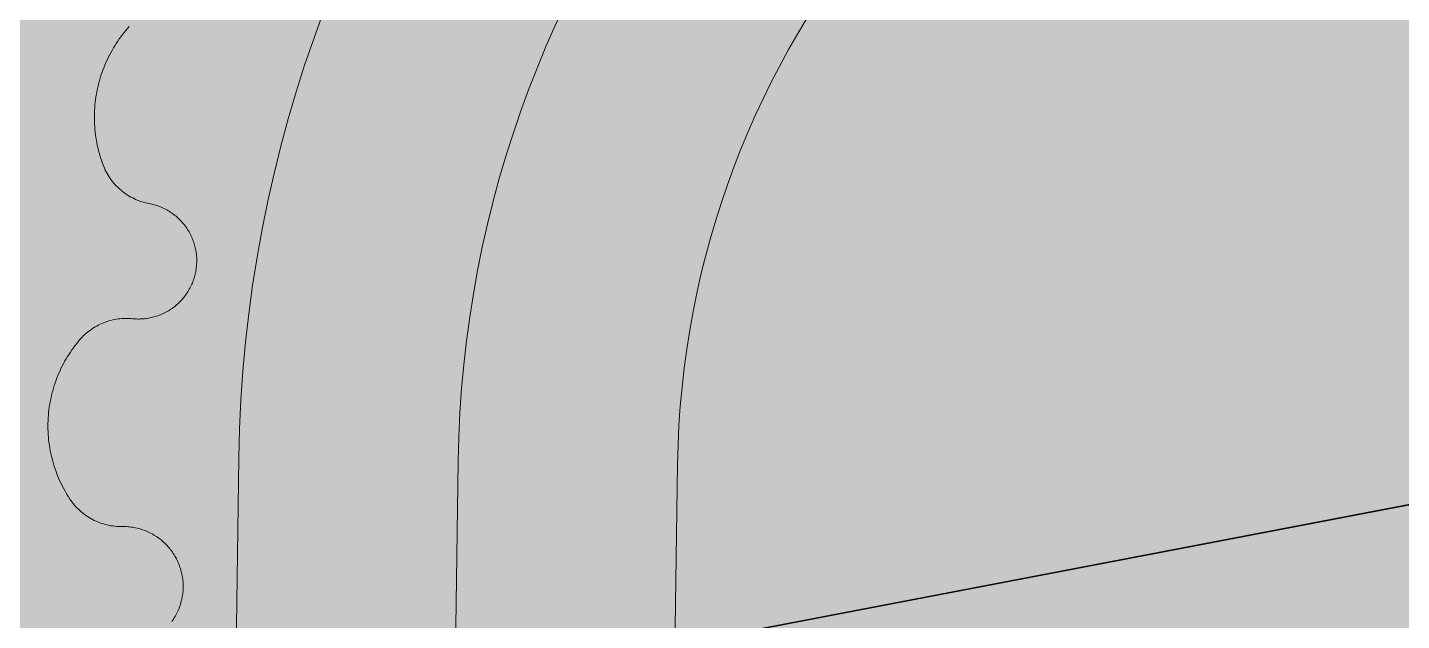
# Model space of a CAD drawing. Header units: millimetres. Extents: x 833941507 to 1669051331, y 817666127 to 1636299673.
# Drawn here: x 834547841.7 to 834548154.8, y 817983035.2 to 817983170.4 of the extents above; entities that cross this region are included whole.
import ezdxf

# ---------------------------------------------------------------- set-up
doc = ezdxf.new("R2010")
doc.units = ezdxf.units.MM
doc.header["$LTSCALE"] = 3
for name, color, linetype, lineweight in [('Hatch (LTC&CB)', 252, 'Continuous', 35), ('UAJ-22INWA', 6, 'Continuous', 35), ('UAJ-23FLOR-h', 251, 'Continuous', 9), ('UAJ-42INFI', 1, 'Continuous', 18), ('UAJ-42INFI-h', 251, 'Continuous', 9)]:
    doc.layers.add(name, color=color, linetype=linetype, lineweight=lineweight)
doc.layers.add('UAJ-00XREF', color=7, linetype='Continuous')
doc.layers.add('UAJ-22INWA-$', color=32, linetype='Continuous', plot=False)

# ---------------------------------------------------------------- blocks, each defined once
blk = doc.blocks.new('GBP-LTC-LB01')
at = {"layer": 'UAJ-23FLOR-h'}
h = blk.add_hatch(dxfattribs=at)
h.set_pattern_fill('EARTH,_O', color=256, scale=180, angle=45)
h.set_pattern_definition([(48.9989, (834576001.8, 818046085.3), (-112.727, 1612.5107), [1143, -1143]), (48.9989, (834575678.3, 818046366.6), (-112.727, 1612.5107), [1143, -1143]), (48.9989, (834575354.8, 818046647.8), (-112.727, 1612.5107), [1143, -1143]), (138.9989, (834575340.7, 818046849.3), (-1612.5107, -112.727), [1143, -1143]), (138.9989, (834575621.9, 818047172.8), (-1612.5107, -112.727), [1143, -1143]), (138.9989, (834575903.1, 818047496.3), (-1612.5107, -112.727), [1143, -1143])])
h.paths.add_polyline_path([(834572173.05, 818200349.17), (834310583.74, 818182062.08), (834331502.24, 817882831.69), (834364939.69, 817885169.23), (834473095.7, 818011283.6), (834480533.7, 818020120.4), (834485095.05, 818025709.55), (834491375.7, 818033619), (834497063.4, 818041013), (834493145.8, 818043678.7), (834512788.5, 818074029.25), (834518712.45, 818083675.25), (834526231.3, 818096325.1), (834534646.05, 818111073.05), (834545956, 818131981.3), (834557204.6, 818154198.8), (834564040, 818168496.8), (834570941.16, 818183576.43), (834578367.8, 818200696.3)])
h.paths.add_polyline_path([(834382131.31, 817956469.98), (834418268.73, 817958996.07), (834422062.41, 817963855.9), (834428403.04, 817964299.38), (834467239.2, 818010695.58), (834466445.21, 818021738.79), (834476097.72, 818035709.03), (834485267.1, 818048983.2), (834487014.89, 818051460.43), (834497268.33, 818067303.42), (834492893.38, 818129890.09), (834448056.59, 818126755.66), (834416896.58, 818105052.11), (834382061.37, 818080788.99), (834386167.45, 818022059.16), (834377588.38, 818021459.47)], flags=16)
edge = h.paths.add_edge_path(flags=16)
edge.add_line((834540292.29, 818142076.07), (834533466.32, 818141614.13))
edge.add_line((834533466.32, 818141614.13), (834523258.01, 818143862.71))
edge.add_line((834523258.01, 818143862.71), (834525896.87, 818155838.93))
edge.add_arc((834558382.43, 818267025.45), 115835.02, 237.2183981, 253.7131266, ccw=False)
edge.add_line((834495664.92, 818169638.25), (834498267.59, 818132356.98))
edge.add_line((834498267.59, 818132356.98), (834496346.42, 818130135.01))
edge.add_line((834496346.42, 818130135.01), (834492879.88, 818129892.67))
edge.add_line((834492879.88, 818129892.67), (834494229.58, 818110587.62))
edge.add_line((834494229.58, 818110587.62), (834496326.13, 818110708.38))
edge.add_line((834496326.13, 818110708.38), (834498420.21, 818080753.55))
edge.add_line((834498420.21, 818080753.55), (834498046.12, 818080727.4))
edge.add_line((834498046.12, 818080727.4), (834498254.52, 818077746.38))
edge.add_line((834498254.52, 818077746.38), (834503061.09, 818078082.4))
edge.add_line((834503061.09, 818078082.4), (834504979.52, 818081212.1))
edge.add_line((834504979.52, 818081212.1), (834509429.02, 818088470.93))
edge.add_line((834509429.02, 818088470.93), (834515217.16, 818097913.59))
edge.add_line((834515217.16, 818097913.59), (834526067.43, 818116415.54))
edge.add_line((834526067.43, 818116415.54), (834532489.2, 818127888.68))
edge.add_line((834532489.2, 818127888.68), (834534830.9, 818132146.3))
edge.add_line((834534830.9, 818132146.3), (834540292.29, 818142076.07))
h = blk.add_hatch(dxfattribs=at)
h.set_pattern_fill('EARTH,_O', color=256, scale=180, angle=45)
h.set_pattern_definition([(45.0000001, (-1082349.7, 54794.9), (-3e-06, 1616.4461018), [1143, -1143]), (45.0000001, (-1082652.8, 55098), (-3e-06, 1616.4461018), [1143, -1143]), (45.0000001, (-1082955.9, 55401.1), (-3e-06, 1616.4461018), [1143, -1143]), (135.0000001, (-1082955.9, 55603.1), (-1616.4461018, -3e-06), [1143, -1143]), (135.0000001, (-1082652.8, 55906.2), (-1616.4461018, -3e-06), [1143, -1143]), (135.0000001, (-1082349.7, 56209.3), (-1616.4461018, -3e-06), [1143, -1143])])
h.paths.add_polyline_path([(834669469.25, 818015499.17), (834651080.82, 818014213.79), (834651091.33, 818014066.03), (834669479.76, 818015351.52)], flags=16)
edge = h.paths.add_edge_path()
edge.add_arc((834611763.61, 818123015.07), 22001.28, 94.000719, 118.688683)
edge.add_line((834601201.89, 818142315.5), (834593918.34, 818141228.38))
edge.add_arc((834611768.4, 818123014.03), 25502.69, 93.997159, 134.421275, ccw=False)
edge.add_line((834609990.68, 818148454.69), (834618164.36, 818149025.84))
edge.add_line((834618164.36, 818149025.84), (834618408.29, 818145534.91))
edge.add_line((834618408.29, 818145534.91), (834616365.41, 818145392.16))
edge.add_line((834616365.41, 818145392.16), (834616609.39, 818141900.69))
edge.add_line((834616609.39, 818141900.69), (834611621.55, 818141552.15))
edge.add_line((834611621.55, 818141552.15), (834611377.61, 818145043.07))
edge.add_line((834611377.61, 818145043.07), (834610228.61, 818144962.74))
h.paths.add_polyline_path([(834673232.94, 818197365.88), (834607546.49, 818192773.89), (834599172.5, 818174435.3), (834588349.1, 818152374.5), (834578621.55, 818133890.65), (834568418.3, 818115665.3), (834556456.7, 818095618.3), (834546606.4, 818080041.6), (834532219.3, 818058623.75), (834523692.15, 818046595.75), (834515683.5, 818035708.5), (834508244.2, 818025929.9), (834500656.3, 818016266.1), (834489786.8, 818002934.1), (834483448.3, 817995421.3), (834478637.6, 817989841.7), (834458453.75, 817967379.3), (834441506.5, 817949096.36), (834383075.75, 817886437.08), (834482026.69, 817893354.51), (834551919.04, 817920008.6), (834634905.13, 817930637.13), (834634023, 817939309.35), (834633770.07, 817941795.89), (834633577.69, 817943687.02), (834508697.04, 817930983.61), (834507053.46, 817930191.44), (834506409.46, 817939426.96), (834507656.94, 817945566.73), (834503417.08, 818006767.03), (834503064.37, 818011762.67), (834514052.91, 818025791.94), (834520784.65, 818034889.35), (834526318.86, 818042436.94), (834532381.69, 818050705.63), (834536345.72, 818056472.68), (834542258.41, 818065225.62), (834550405.86, 818077286.91), (834561579, 818095001.96), (834574522.66, 818117080.03), (834587768.88, 818140310.21), (834609774.13, 818143594.98), (834610001.97, 818140335.89), (834634252.54, 818142031.47), (834636806.9, 818105492.47), (834642791.48, 818105913.75), (834646278.56, 818056032.58), (834640293.17, 818055614.16), (834643382.34, 818011424.91), (834641138.41, 818011267.96), (834645775.78, 817944927.87), (834639048.36, 817944243.52), (834640362.12, 817931328.11), (834651070.39, 817932706.91), (834650587.67, 817936476.13), (834685105.74, 817940896.86), (834685588.46, 817937127.64), (834691373.79, 817937868.57)])
blk = doc.blocks.new('*U1043')
at = {"layer": 'UAJ-22INWA'}
blk.add_line((200, 393.05), (200, -399.69), dxfattribs=at)
at = {"layer": 'UAJ-22INWA-$'}
blk.add_lwpolyline([(0, -399.69), (0, 393.05), (200, 393.05), (200, -399.69)], close=True, dxfattribs=at)
blk = doc.blocks.new('GBP-STR-B01-L2')
at = {"layer": 'UAJ-22INWA', "rotation": 100.8332459920128}
blk.add_blockref('*U1043', (834548369.2, 817982898.66), dxfattribs=at)
blk = doc.blocks.new('inf_010')
at = {"layer": 'UAJ-42INFI'}
for p, q in [((889560134.07, 757792434.6, 0), (889560133.65, 757792434.18, 0)), ((889560131.23, 757792431.46, 0), (889560130.85, 757792430.97, 0)), ((889560131.61, 757792431.93, 0), (889560131.23, 757792431.46, 0)), ((889560132.01, 757792432.4, 0), (889560131.61, 757792431.93, 0)), ((889560132.41, 757792432.86, 0), (889560132.01, 757792432.4, 0)), ((889560132.81, 757792433.31, 0), (889560132.41, 757792432.86, 0)), ((889560133.23, 757792433.75, 0), (889560132.81, 757792433.31, 0)), ((889560133.65, 757792434.18, 0), (889560133.23, 757792433.75, 0)), ((889560129.11, 757792428.4, 0), (889560128.79, 757792427.86, 0)), ((889560129.44, 757792428.93, 0), (889560129.11, 757792428.4, 0)), ((889560129.78, 757792429.45, 0), (889560129.44, 757792428.93, 0)), ((889560130.13, 757792429.97, 0), (889560129.78, 757792429.45, 0)), ((889560130.49, 757792430.47, 0), (889560130.13, 757792429.97, 0)), ((889560130.85, 757792430.97, 0), (889560130.49, 757792430.47, 0)), ((889560127.36, 757792425.07, 0), (889560127.11, 757792424.5, 0)), ((889560127.62, 757792425.64, 0), (889560127.36, 757792425.07, 0)), ((889560127.9, 757792426.21, 0), (889560127.62, 757792425.64, 0)), ((889560128.19, 757792426.77, 0), (889560127.9, 757792426.21, 0)), ((889560128.49, 757792427.32, 0), (889560128.19, 757792426.77, 0)), ((889560128.79, 757792427.86, 0), (889560128.49, 757792427.32, 0)), ((889560126.21, 757792422.14, 0), (889560126.02, 757792421.54, 0)), ((889560126.42, 757792422.74, 0), (889560126.21, 757792422.14, 0)), ((889560126.64, 757792423.33, 0), (889560126.42, 757792422.74, 0)), ((889560126.86, 757792423.92, 0), (889560126.64, 757792423.33, 0)), ((889560127.11, 757792424.5, 0), (889560126.86, 757792423.92, 0)), ((889560125.37, 757792419.11, 0), (889560125.24, 757792418.49, 0)), ((889560125.51, 757792419.72, 0), (889560125.37, 757792419.11, 0)), ((889560125.67, 757792420.33, 0), (889560125.51, 757792419.72, 0)), ((889560125.84, 757792420.94, 0), (889560125.67, 757792420.33, 0)), ((889560126.02, 757792421.54, 0), (889560125.84, 757792420.94, 0)), ((889560124.84, 757792416.02, 0), (889560124.77, 757792415.41, 0)), ((889560124.92, 757792416.64, 0), (889560124.84, 757792416.02, 0)), ((889560125.01, 757792417.26, 0), (889560124.92, 757792416.64, 0)), ((889560125.12, 757792417.88, 0), (889560125.01, 757792417.26, 0)), ((889560125.24, 757792418.49, 0), (889560125.12, 757792417.88, 0)), ((889560124.63, 757792412.94, 0), (889560124.62, 757792412.32, 0)), ((889560124.65, 757792413.55, 0), (889560124.63, 757792412.94, 0)), ((889560124.68, 757792414.17, 0), (889560124.65, 757792413.55, 0)), ((889560124.72, 757792414.79, 0), (889560124.68, 757792414.17, 0)), ((889560124.77, 757792415.41, 0), (889560124.72, 757792414.79, 0)), ((889560124.62, 757792412.32, 0), (889560124.63, 757792411.71, 0)), ((889560124.63, 757792411.71, 0), (889560124.65, 757792411.1, 0)), ((889560124.65, 757792411.1, 0), (889560124.68, 757792410.5, 0)), ((889560124.68, 757792410.5, 0), (889560124.72, 757792409.9, 0)), ((889560124.72, 757792409.9, 0), (889560124.78, 757792409.3, 0)), ((889560124.78, 757792409.3, 0), (889560124.84, 757792408.7, 0)), ((889560124.84, 757792408.7, 0), (889560124.92, 757792408.11, 0)), ((889560124.92, 757792408.11, 0), (889560125.01, 757792407.52, 0)), ((889560125.01, 757792407.52, 0), (889560125.1, 757792406.94, 0)), ((889560125.1, 757792406.94, 0), (889560125.21, 757792406.36, 0)), ((889560125.21, 757792406.36, 0), (889560125.33, 757792405.79, 0)), ((889560125.33, 757792405.79, 0), (889560125.46, 757792405.22, 0)), ((889560125.46, 757792405.22, 0), (889560125.6, 757792404.66, 0)), ((889560125.6, 757792404.66, 0), (889560125.75, 757792404.11, 0)), ((889560125.75, 757792404.11, 0), (889560125.91, 757792403.56, 0)), ((889560125.91, 757792403.56, 0), (889560126.04, 757792403.15, 0)), ((889560126.04, 757792403.15, 0), (889560126.18, 757792402.74, 0)), ((889560126.18, 757792402.74, 0), (889560126.34, 757792402.33, 0)), ((889560126.34, 757792402.33, 0), (889560126.51, 757792401.92, 0)), ((889560126.51, 757792401.92, 0), (889560126.69, 757792401.52, 0)), ((889560126.69, 757792401.52, 0), (889560126.89, 757792401.12, 0)), ((889560126.89, 757792401.12, 0), (889560127.1, 757792400.72, 0)), ((889560127.1, 757792400.72, 0), (889560127.33, 757792400.33, 0)), ((889560127.33, 757792400.33, 0), (889560127.57, 757792399.95, 0)), ((889560127.57, 757792399.95, 0), (889560127.82, 757792399.57, 0)), ((889560127.82, 757792399.57, 0), (889560128.09, 757792399.2, 0)), ((889560128.09, 757792399.2, 0), (889560128.37, 757792398.84, 0)), ((889560128.37, 757792398.84, 0), (889560128.66, 757792398.49, 0)), ((889560128.66, 757792398.49, 0), (889560128.96, 757792398.14, 0)), ((889560128.96, 757792398.14, 0), (889560129.27, 757792397.81, 0)), ((889560129.27, 757792397.81, 0), (889560129.6, 757792397.48, 0)), ((889560129.6, 757792397.48, 0), (889560129.93, 757792397.17, 0)), ((889560129.93, 757792397.17, 0), (889560130.28, 757792396.87, 0)), ((889560130.28, 757792396.87, 0), (889560130.63, 757792396.58, 0)), ((889560130.63, 757792396.58, 0), (889560131, 757792396.3, 0)), ((889560131, 757792396.3, 0), (889560131.37, 757792396.03, 0)), ((889560131.37, 757792396.03, 0), (889560131.75, 757792395.78, 0)), ((889560131.75, 757792395.78, 0), (889560132.13, 757792395.54, 0)), ((889560132.13, 757792395.54, 0), (889560132.53, 757792395.31, 0)), ((889560132.53, 757792395.31, 0), (889560132.92, 757792395.1, 0)), ((889560132.92, 757792395.1, 0), (889560133.33, 757792394.9, 0)), ((889560133.33, 757792394.9, 0), (889560133.73, 757792394.72, 0)), ((889560133.73, 757792394.72, 0), (889560134.14, 757792394.55, 0)), ((889560134.14, 757792394.55, 0), (889560134.55, 757792394.39, 0)), ((889560134.55, 757792394.39, 0), (889560134.97, 757792394.25, 0)), ((889560134.97, 757792394.25, 0), (889560135.38, 757792394.12, 0)), ((889560135.38, 757792394.12, 0), (889560135.8, 757792394, 0)), ((889560135.8, 757792394, 0), (889560136.08, 757792393.93, 0)), ((889560136.08, 757792393.93, 0), (889560136.35, 757792393.84, 0)), ((889560136.35, 757792393.84, 0), (889560136.63, 757792393.76, 0)), ((889560136.63, 757792393.76, 0), (889560136.91, 757792393.66, 0)), ((889560136.91, 757792393.66, 0), (889560137.19, 757792393.56, 0)), ((889560137.19, 757792393.56, 0), (889560137.47, 757792393.45, 0)), ((889560137.47, 757792393.45, 0), (889560137.75, 757792393.33, 0)), ((889560137.75, 757792393.33, 0), (889560138.03, 757792393.2, 0)), ((889560138.03, 757792393.2, 0), (889560138.31, 757792393.07, 0)), ((889560138.31, 757792393.07, 0), (889560138.58, 757792392.93, 0)), ((889560138.58, 757792392.93, 0), (889560138.86, 757792392.78, 0)), ((889560138.86, 757792392.78, 0), (889560139.13, 757792392.63, 0)), ((889560139.13, 757792392.63, 0), (889560139.4, 757792392.47, 0)), ((889560139.4, 757792392.47, 0), (889560139.67, 757792392.3, 0)), ((889560139.67, 757792392.3, 0), (889560139.93, 757792392.12, 0)), ((889560139.93, 757792392.12, 0), (889560140.19, 757792391.94, 0)), ((889560140.19, 757792391.94, 0), (889560140.45, 757792391.75, 0)), ((889560140.45, 757792391.75, 0), (889560140.71, 757792391.55, 0)), ((889560140.71, 757792391.55, 0), (889560140.96, 757792391.35, 0)), ((889560140.96, 757792391.35, 0), (889560141.21, 757792391.14, 0)), ((889560141.21, 757792391.14, 0), (889560141.45, 757792390.92, 0)), ((889560141.45, 757792390.92, 0), (889560141.69, 757792390.69, 0)), ((889560141.69, 757792390.69, 0), (889560141.92, 757792390.46, 0)), ((889560141.92, 757792390.46, 0), (889560142.15, 757792390.22, 0)), ((889560142.15, 757792390.22, 0), (889560142.37, 757792389.98, 0)), ((889560142.37, 757792389.98, 0), (889560142.59, 757792389.73, 0)), ((889560142.59, 757792389.73, 0), (889560142.8, 757792389.47, 0)), ((889560142.8, 757792389.47, 0), (889560143, 757792389.21, 0)), ((889560143, 757792389.21, 0), (889560143.2, 757792388.94, 0)), ((889560143.2, 757792388.94, 0), (889560143.4, 757792388.67, 0)), ((889560143.4, 757792388.67, 0), (889560143.58, 757792388.39, 0)), ((889560143.58, 757792388.39, 0), (889560143.76, 757792388.11, 0)), ((889560143.76, 757792388.11, 0), (889560143.93, 757792387.82, 0)), ((889560143.93, 757792387.82, 0), (889560144.09, 757792387.53, 0)), ((889560144.09, 757792387.53, 0), (889560144.25, 757792387.24, 0)), ((889560144.25, 757792387.24, 0), (889560144.4, 757792386.94, 0)), ((889560144.4, 757792386.94, 0), (889560144.54, 757792386.64, 0)), ((889560144.54, 757792386.64, 0), (889560144.67, 757792386.34, 0)), ((889560144.67, 757792386.34, 0), (889560144.8, 757792386.03, 0)), ((889560144.8, 757792386.03, 0), (889560144.92, 757792385.72, 0)), ((889560144.92, 757792385.72, 0), (889560145.03, 757792385.41, 0)), ((889560145.03, 757792385.41, 0), (889560145.13, 757792385.1, 0)), ((889560145.13, 757792385.1, 0), (889560145.22, 757792384.78, 0)), ((889560145.22, 757792384.78, 0), (889560145.31, 757792384.47, 0)), ((889560145.31, 757792384.47, 0), (889560145.38, 757792384.15, 0)), ((889560145.38, 757792384.15, 0), (889560145.45, 757792383.84, 0)), ((889560145.45, 757792383.84, 0), (889560145.52, 757792383.52, 0)), ((889560145.52, 757792383.52, 0), (889560145.57, 757792383.2, 0)), ((889560145.57, 757792383.2, 0), (889560145.61, 757792382.88, 0)), ((889560145.61, 757792382.88, 0), (889560145.65, 757792382.57, 0)), ((889560145.65, 757792382.57, 0), (889560145.68, 757792382.25, 0)), ((889560145.68, 757792382.25, 0), (889560145.7, 757792381.94, 0)), ((889560145.7, 757792381.94, 0), (889560145.72, 757792381.63, 0)), ((889560145.72, 757792381.63, 0), (889560145.73, 757792381.32, 0)), ((889560145.73, 757792381.32, 0), (889560145.73, 757792381.01, 0)), ((889560145.36, 757792378.07, 0), (889560145.29, 757792377.78, 0)), ((889560145.43, 757792378.35, 0), (889560145.36, 757792378.07, 0)), ((889560145.48, 757792378.63, 0), (889560145.43, 757792378.35, 0)), ((889560145.54, 757792378.92, 0), (889560145.48, 757792378.63, 0)), ((889560145.58, 757792379.21, 0), (889560145.54, 757792378.92, 0)), ((889560145.62, 757792379.5, 0), (889560145.58, 757792379.21, 0)), ((889560145.66, 757792379.8, 0), (889560145.62, 757792379.5, 0)), ((889560145.68, 757792380.09, 0), (889560145.66, 757792379.8, 0)), ((889560145.71, 757792380.4, 0), (889560145.68, 757792380.09, 0)), ((889560145.72, 757792380.7, 0), (889560145.71, 757792380.4, 0)), ((889560145.73, 757792381.01, 0), (889560145.72, 757792380.7, 0)), ((889560144.19, 757792374.96, 0), (889560144.04, 757792374.69, 0)), ((889560144.34, 757792375.24, 0), (889560144.19, 757792374.96, 0)), ((889560144.47, 757792375.52, 0), (889560144.34, 757792375.24, 0)), ((889560144.6, 757792375.8, 0), (889560144.47, 757792375.52, 0)), ((889560144.72, 757792376.09, 0), (889560144.6, 757792375.8, 0)), ((889560144.83, 757792376.37, 0), (889560144.72, 757792376.09, 0)), ((889560144.94, 757792376.65, 0), (889560144.83, 757792376.37, 0)), ((889560145.04, 757792376.94, 0), (889560144.94, 757792376.65, 0)), ((889560145.13, 757792377.22, 0), (889560145.04, 757792376.94, 0)), ((889560145.21, 757792377.5, 0), (889560145.13, 757792377.22, 0)), ((889560145.29, 757792377.78, 0), (889560145.21, 757792377.5, 0)), ((889560141.91, 757792371.85, 0), (889560141.68, 757792371.61, 0)), ((889560142.14, 757792372.08, 0), (889560141.91, 757792371.85, 0)), ((889560142.36, 757792372.33, 0), (889560142.14, 757792372.08, 0)), ((889560142.58, 757792372.57, 0), (889560142.36, 757792372.33, 0)), ((889560142.79, 757792372.83, 0), (889560142.58, 757792372.57, 0)), ((889560142.99, 757792373.08, 0), (889560142.79, 757792372.83, 0)), ((889560143.18, 757792373.34, 0), (889560142.99, 757792373.08, 0)), ((889560143.37, 757792373.6, 0), (889560143.18, 757792373.34, 0)), ((889560143.55, 757792373.87, 0), (889560143.37, 757792373.6, 0)), ((889560143.72, 757792374.14, 0), (889560143.55, 757792373.87, 0)), ((889560143.89, 757792374.41, 0), (889560143.72, 757792374.14, 0)), ((889560144.04, 757792374.69, 0), (889560143.89, 757792374.41, 0)), ((889560136.92, 757792368.65, 0), (889560136.61, 757792368.55, 0)), ((889560137.23, 757792368.77, 0), (889560136.92, 757792368.65, 0)), ((889560137.53, 757792368.89, 0), (889560137.23, 757792368.77, 0)), ((889560137.84, 757792369.02, 0), (889560137.53, 757792368.89, 0)), ((889560138.14, 757792369.16, 0), (889560137.84, 757792369.02, 0)), ((889560138.44, 757792369.31, 0), (889560138.14, 757792369.16, 0)), ((889560138.73, 757792369.46, 0), (889560138.44, 757792369.31, 0)), ((889560139.02, 757792369.62, 0), (889560138.73, 757792369.46, 0)), ((889560139.31, 757792369.79, 0), (889560139.02, 757792369.62, 0)), ((889560139.59, 757792369.97, 0), (889560139.31, 757792369.79, 0)), ((889560139.87, 757792370.15, 0), (889560139.59, 757792369.97, 0)), ((889560140.15, 757792370.34, 0), (889560139.87, 757792370.15, 0)), ((889560140.42, 757792370.53, 0), (889560140.15, 757792370.34, 0)), ((889560140.68, 757792370.74, 0), (889560140.42, 757792370.53, 0)), ((889560140.94, 757792370.95, 0), (889560140.68, 757792370.74, 0)), ((889560141.19, 757792371.16, 0), (889560140.94, 757792370.95, 0)), ((889560141.44, 757792371.38, 0), (889560141.19, 757792371.16, 0)), ((889560141.68, 757792371.61, 0), (889560141.44, 757792371.38, 0)), ((889560119.35, 757792365.45, 0), (889560119.02, 757792365.19, 0)), ((889560119.69, 757792365.7, 0), (889560119.35, 757792365.45, 0)), ((889560120.04, 757792365.94, 0), (889560119.69, 757792365.7, 0)), ((889560120.4, 757792366.17, 0), (889560120.04, 757792365.94, 0)), ((889560120.76, 757792366.38, 0), (889560120.4, 757792366.17, 0)), ((889560121.13, 757792366.59, 0), (889560120.76, 757792366.38, 0)), ((889560121.51, 757792366.79, 0), (889560121.13, 757792366.59, 0)), ((889560121.9, 757792366.98, 0), (889560121.51, 757792366.79, 0)), ((889560122.29, 757792367.15, 0), (889560121.9, 757792366.98, 0)), ((889560122.69, 757792367.32, 0), (889560122.29, 757792367.15, 0)), ((889560123.09, 757792367.47, 0), (889560122.69, 757792367.32, 0)), ((889560123.5, 757792367.61, 0), (889560123.09, 757792367.47, 0)), ((889560123.92, 757792367.73, 0), (889560123.5, 757792367.61, 0)), ((889560124.33, 757792367.85, 0), (889560123.92, 757792367.73, 0)), ((889560124.75, 757792367.95, 0), (889560124.33, 757792367.85, 0)), ((889560125.17, 757792368.03, 0), (889560124.75, 757792367.95, 0)), ((889560125.59, 757792368.11, 0), (889560125.17, 757792368.03, 0)), ((889560126.02, 757792368.17, 0), (889560125.59, 757792368.11, 0)), ((889560126.44, 757792368.22, 0), (889560126.02, 757792368.17, 0)), ((889560126.87, 757792368.25, 0), (889560126.44, 757792368.22, 0)), ((889560127.29, 757792368.27, 0), (889560126.87, 757792368.25, 0)), ((889560127.71, 757792368.28, 0), (889560127.29, 757792368.27, 0)), ((889560128.13, 757792368.28, 0), (889560127.71, 757792368.28, 0)), ((889560128.55, 757792368.26, 0), (889560128.13, 757792368.28, 0)), ((889560128.96, 757792368.23, 0), (889560128.55, 757792368.26, 0)), ((889560129.38, 757792368.19, 0), (889560128.96, 757792368.23, 0)), ((889560129.78, 757792368.14, 0), (889560129.38, 757792368.19, 0)), ((889560130.19, 757792368.08, 0), (889560129.78, 757792368.14, 0)), ((889560130.47, 757792368.03, 0), (889560130.19, 757792368.08, 0)), ((889560130.76, 757792367.99, 0), (889560130.47, 757792368.03, 0)), ((889560131.05, 757792367.96, 0), (889560130.76, 757792367.99, 0)), ((889560131.34, 757792367.93, 0), (889560131.05, 757792367.96, 0)), ((889560131.64, 757792367.91, 0), (889560131.34, 757792367.93, 0)), ((889560131.94, 757792367.89, 0), (889560131.64, 757792367.91, 0)), ((889560132.24, 757792367.88, 0), (889560131.94, 757792367.89, 0)), ((889560132.55, 757792367.88, 0), (889560132.24, 757792367.88, 0)), ((889560132.86, 757792367.89, 0), (889560132.55, 757792367.88, 0)), ((889560133.16, 757792367.9, 0), (889560132.86, 757792367.89, 0)), ((889560133.47, 757792367.92, 0), (889560133.16, 757792367.9, 0)), ((889560133.79, 757792367.95, 0), (889560133.47, 757792367.92, 0)), ((889560134.1, 757792367.98, 0), (889560133.79, 757792367.95, 0)), ((889560134.41, 757792368.03, 0), (889560134.1, 757792367.98, 0)), ((889560134.73, 757792368.08, 0), (889560134.41, 757792368.03, 0)), ((889560135.04, 757792368.14, 0), (889560134.73, 757792368.08, 0)), ((889560135.36, 757792368.2, 0), (889560135.04, 757792368.14, 0)), ((889560135.67, 757792368.28, 0), (889560135.36, 757792368.2, 0)), ((889560135.98, 757792368.36, 0), (889560135.67, 757792368.28, 0)), ((889560136.3, 757792368.45, 0), (889560135.98, 757792368.36, 0)), ((889560136.61, 757792368.55, 0), (889560136.3, 757792368.45, 0)), ((889560116.26, 757792362.38, 0), (889560115.89, 757792361.93, 0)), ((889560116.63, 757792362.82, 0), (889560116.26, 757792362.38, 0)), ((889560117.02, 757792363.25, 0), (889560116.63, 757792362.82, 0)), ((889560117.41, 757792363.67, 0), (889560117.02, 757792363.25, 0)), ((889560117.8, 757792364.08, 0), (889560117.41, 757792363.67, 0)), ((889560118.09, 757792364.37, 0), (889560117.8, 757792364.08, 0)), ((889560118.39, 757792364.65, 0), (889560118.09, 757792364.37, 0)), ((889560118.7, 757792364.93, 0), (889560118.39, 757792364.65, 0)), ((889560119.02, 757792365.19, 0), (889560118.7, 757792364.93, 0)), ((889560114.14, 757792359.55, 0), (889560113.81, 757792359.04, 0)), ((889560114.47, 757792360.04, 0), (889560114.14, 757792359.55, 0)), ((889560114.81, 757792360.53, 0), (889560114.47, 757792360.04, 0)), ((889560115.16, 757792361.01, 0), (889560114.81, 757792360.53, 0)), ((889560115.52, 757792361.48, 0), (889560115.16, 757792361.01, 0)), ((889560115.89, 757792361.93, 0), (889560115.52, 757792361.48, 0)), ((889560112.32, 757792356.39, 0), (889560112.05, 757792355.84, 0)), ((889560112.6, 757792356.94, 0), (889560112.32, 757792356.39, 0)), ((889560112.89, 757792357.47, 0), (889560112.6, 757792356.94, 0)), ((889560113.19, 757792358, 0), (889560112.89, 757792357.47, 0)), ((889560113.5, 757792358.53, 0), (889560113.19, 757792358, 0)), ((889560113.81, 757792359.04, 0), (889560113.5, 757792358.53, 0)), ((889560110.87, 757792352.97, 0), (889560110.67, 757792352.38, 0)), ((889560111.09, 757792353.55, 0), (889560110.87, 757792352.97, 0)), ((889560111.31, 757792354.13, 0), (889560111.09, 757792353.55, 0)), ((889560111.55, 757792354.71, 0), (889560111.31, 757792354.13, 0)), ((889560111.8, 757792355.28, 0), (889560111.55, 757792354.71, 0)), ((889560112.05, 757792355.84, 0), (889560111.8, 757792355.28, 0)), ((889560109.99, 757792349.96, 0), (889560109.85, 757792349.35, 0)), ((889560110.14, 757792350.57, 0), (889560109.99, 757792349.96, 0)), ((889560110.31, 757792351.18, 0), (889560110.14, 757792350.57, 0)), ((889560110.48, 757792351.78, 0), (889560110.31, 757792351.18, 0)), ((889560110.67, 757792352.38, 0), (889560110.48, 757792351.78, 0)), ((889560109.41, 757792346.86, 0), (889560109.34, 757792346.24, 0)), ((889560109.5, 757792347.49, 0), (889560109.41, 757792346.86, 0)), ((889560109.6, 757792348.11, 0), (889560109.5, 757792347.49, 0)), ((889560109.72, 757792348.73, 0), (889560109.6, 757792348.11, 0)), ((889560109.85, 757792349.35, 0), (889560109.72, 757792348.73, 0)), ((889560109.17, 757792343.72, 0), (889560109.16, 757792343.09, 0)), ((889560109.19, 757792344.35, 0), (889560109.17, 757792343.72, 0)), ((889560109.23, 757792344.98, 0), (889560109.19, 757792344.35, 0)), ((889560109.27, 757792345.61, 0), (889560109.23, 757792344.98, 0)), ((889560109.34, 757792346.24, 0), (889560109.27, 757792345.61, 0)), ((889560109.16, 757792343.09, 0), (889560109.16, 757792342.46, 0)), ((889560109.16, 757792342.46, 0), (889560109.17, 757792341.84, 0)), ((889560109.17, 757792341.84, 0), (889560109.2, 757792341.21, 0)), ((889560109.2, 757792341.21, 0), (889560109.25, 757792340.59, 0)), ((889560109.25, 757792340.59, 0), (889560109.3, 757792339.97, 0)), ((889560109.3, 757792339.97, 0), (889560109.37, 757792339.35, 0)), ((889560109.37, 757792339.35, 0), (889560109.45, 757792338.73, 0)), ((889560109.45, 757792338.73, 0), (889560109.54, 757792338.12, 0)), ((889560109.54, 757792338.12, 0), (889560109.64, 757792337.51, 0)), ((889560109.64, 757792337.51, 0), (889560109.76, 757792336.91, 0)), ((889560109.76, 757792336.91, 0), (889560109.89, 757792336.31, 0)), ((889560109.89, 757792336.31, 0), (889560110.03, 757792335.72, 0)), ((889560110.03, 757792335.72, 0), (889560110.18, 757792335.13, 0)), ((889560110.18, 757792335.13, 0), (889560110.34, 757792334.54, 0)), ((889560110.34, 757792334.54, 0), (889560110.51, 757792333.96, 0)), ((889560110.51, 757792333.96, 0), (889560110.7, 757792333.39, 0)), ((889560110.7, 757792333.39, 0), (889560110.89, 757792332.83, 0)), ((889560110.89, 757792332.83, 0), (889560111.09, 757792332.27, 0)), ((889560111.09, 757792332.27, 0), (889560111.31, 757792331.71, 0)), ((889560111.31, 757792331.71, 0), (889560111.53, 757792331.17, 0)), ((889560111.53, 757792331.17, 0), (889560111.77, 757792330.63, 0)), ((889560111.77, 757792330.63, 0), (889560112.01, 757792330.1, 0)), ((889560112.01, 757792330.1, 0), (889560112.26, 757792329.58, 0)), ((889560112.26, 757792329.58, 0), (889560112.52, 757792329.06, 0)), ((889560112.52, 757792329.06, 0), (889560112.79, 757792328.56, 0)), ((889560112.79, 757792328.56, 0), (889560113.06, 757792328.06, 0)), ((889560113.06, 757792328.06, 0), (889560113.27, 757792327.69, 0)), ((889560113.27, 757792327.69, 0), (889560113.5, 757792327.33, 0)), ((889560113.5, 757792327.33, 0), (889560113.74, 757792326.98, 0)), ((889560113.74, 757792326.98, 0), (889560113.99, 757792326.62, 0)), ((889560113.99, 757792326.62, 0), (889560114.25, 757792326.28, 0)), ((889560114.25, 757792326.28, 0), (889560114.53, 757792325.94, 0)), ((889560114.53, 757792325.94, 0), (889560114.82, 757792325.61, 0)), ((889560114.82, 757792325.61, 0), (889560115.11, 757792325.29, 0)), ((889560115.11, 757792325.29, 0), (889560115.43, 757792324.97, 0)), ((889560115.43, 757792324.97, 0), (889560115.75, 757792324.66, 0)), ((889560115.75, 757792324.66, 0), (889560116.08, 757792324.37, 0)), ((889560116.08, 757792324.37, 0), (889560116.42, 757792324.08, 0)), ((889560116.42, 757792324.08, 0), (889560116.77, 757792323.8, 0)), ((889560116.77, 757792323.8, 0), (889560117.13, 757792323.54, 0)), ((889560117.13, 757792323.54, 0), (889560117.5, 757792323.28, 0)), ((889560117.5, 757792323.28, 0), (889560117.88, 757792323.04, 0)), ((889560117.88, 757792323.04, 0), (889560118.26, 757792322.81, 0)), ((889560118.26, 757792322.81, 0), (889560118.66, 757792322.59, 0)), ((889560118.66, 757792322.59, 0), (889560119.06, 757792322.39, 0)), ((889560119.06, 757792322.39, 0), (889560119.46, 757792322.2, 0)), ((889560119.46, 757792322.2, 0), (889560119.87, 757792322.02, 0)), ((889560119.87, 757792322.02, 0), (889560120.28, 757792321.85, 0)), ((889560120.28, 757792321.85, 0), (889560120.7, 757792321.7, 0)), ((889560120.7, 757792321.7, 0), (889560121.12, 757792321.57, 0)), ((889560121.12, 757792321.57, 0), (889560121.54, 757792321.44, 0)), ((889560121.54, 757792321.44, 0), (889560121.97, 757792321.33, 0)), ((889560121.97, 757792321.33, 0), (889560122.4, 757792321.24, 0)), ((889560122.4, 757792321.24, 0), (889560122.82, 757792321.15, 0)), ((889560122.82, 757792321.15, 0), (889560123.25, 757792321.09, 0)), ((889560123.25, 757792321.09, 0), (889560123.67, 757792321.03, 0)), ((889560123.67, 757792321.03, 0), (889560124.1, 757792320.99, 0)), ((889560124.1, 757792320.99, 0), (889560124.52, 757792320.96, 0)), ((889560124.52, 757792320.96, 0), (889560124.85, 757792320.94, 0)), ((889560124.85, 757792320.94, 0), (889560125.19, 757792320.91, 0)), ((889560125.19, 757792320.91, 0), (889560125.53, 757792320.87, 0)), ((889560125.53, 757792320.87, 0), (889560125.86, 757792320.82, 0)), ((889560125.86, 757792320.82, 0), (889560126.2, 757792320.77, 0)), ((889560126.2, 757792320.77, 0), (889560126.53, 757792320.7, 0)), ((889560126.53, 757792320.7, 0), (889560126.87, 757792320.63, 0)), ((889560126.87, 757792320.63, 0), (889560127.21, 757792320.55, 0)), ((889560127.21, 757792320.55, 0), (889560127.54, 757792320.46, 0)), ((889560127.54, 757792320.46, 0), (889560127.87, 757792320.36, 0)), ((889560127.87, 757792320.36, 0), (889560128.2, 757792320.25, 0)), ((889560128.2, 757792320.25, 0), (889560128.53, 757792320.14, 0)), ((889560128.53, 757792320.14, 0), (889560128.85, 757792320.01, 0)), ((889560128.85, 757792320.01, 0), (889560129.17, 757792319.88, 0)), ((889560129.17, 757792319.88, 0), (889560129.49, 757792319.74, 0)), ((889560129.49, 757792319.74, 0), (889560129.81, 757792319.59, 0)), ((889560129.81, 757792319.59, 0), (889560130.12, 757792319.43, 0)), ((889560130.12, 757792319.43, 0), (889560130.43, 757792319.27, 0)), ((889560130.43, 757792319.27, 0), (889560130.73, 757792319.09, 0)), ((889560130.73, 757792319.09, 0), (889560131.03, 757792318.91, 0)), ((889560131.03, 757792318.91, 0), (889560131.32, 757792318.73, 0)), ((889560131.32, 757792318.73, 0), (889560131.61, 757792318.53, 0)), ((889560131.61, 757792318.53, 0), (889560131.89, 757792318.33, 0)), ((889560131.89, 757792318.33, 0), (889560132.16, 757792318.12, 0)), ((889560132.16, 757792318.12, 0), (889560132.43, 757792317.91, 0)), ((889560132.43, 757792317.91, 0), (889560132.7, 757792317.69, 0)), ((889560132.7, 757792317.69, 0), (889560132.95, 757792317.46, 0)), ((889560132.95, 757792317.46, 0), (889560133.2, 757792317.23, 0)), ((889560133.2, 757792317.23, 0), (889560133.45, 757792316.99, 0)), ((889560133.45, 757792316.99, 0), (889560133.68, 757792316.75, 0)), ((889560133.68, 757792316.75, 0), (889560133.91, 757792316.5, 0)), ((889560133.91, 757792316.5, 0), (889560134.14, 757792316.25, 0)), ((889560134.14, 757792316.25, 0), (889560134.35, 757792316, 0)), ((889560134.35, 757792316, 0), (889560134.56, 757792315.73, 0)), ((889560134.56, 757792315.73, 0), (889560134.77, 757792315.46, 0)), ((889560134.77, 757792315.46, 0), (889560134.97, 757792315.19, 0)), ((889560134.97, 757792315.19, 0), (889560135.16, 757792314.91, 0)), ((889560135.16, 757792314.91, 0), (889560135.35, 757792314.62, 0)), ((889560135.35, 757792314.62, 0), (889560135.53, 757792314.33, 0)), ((889560135.53, 757792314.33, 0), (889560135.7, 757792314.03, 0)), ((889560135.7, 757792314.03, 0), (889560135.86, 757792313.73, 0)), ((889560135.86, 757792313.73, 0), (889560136.02, 757792313.42, 0)), ((889560136.02, 757792313.42, 0), (889560136.17, 757792313.11, 0)), ((889560136.17, 757792313.11, 0), (889560136.32, 757792312.79, 0)), ((889560136.32, 757792312.79, 0), (889560136.45, 757792312.47, 0)), ((889560136.45, 757792312.47, 0), (889560136.58, 757792312.14, 0)), ((889560136.58, 757792312.14, 0), (889560136.7, 757792311.82, 0)), ((889560136.7, 757792311.82, 0), (889560136.81, 757792311.49, 0)), ((889560136.81, 757792311.49, 0), (889560136.91, 757792311.15, 0)), ((889560136.91, 757792311.15, 0), (889560137, 757792310.82, 0)), ((889560137, 757792310.82, 0), (889560137.09, 757792310.48, 0)), ((889560137.09, 757792310.48, 0), (889560137.16, 757792310.14, 0)), ((889560137.16, 757792310.14, 0), (889560137.23, 757792309.8, 0)), ((889560137.23, 757792309.8, 0), (889560137.29, 757792309.46, 0)), ((889560137.29, 757792309.46, 0), (889560137.34, 757792309.11, 0)), ((889560137.34, 757792309.11, 0), (889560137.38, 757792308.77, 0)), ((889560137.4, 757792306.05, 0), (889560137.36, 757792305.72, 0)), ((889560137.38, 757792308.77, 0), (889560137.41, 757792308.43, 0)), ((889560137.43, 757792306.39, 0), (889560137.4, 757792306.05, 0)), ((889560137.41, 757792308.43, 0), (889560137.44, 757792308.09, 0)), ((889560137.44, 757792306.72, 0), (889560137.43, 757792306.39, 0)), ((889560137.44, 757792308.09, 0), (889560137.45, 757792307.74, 0)), ((889560137.46, 757792307.06, 0), (889560137.44, 757792306.72, 0)), ((889560137.45, 757792307.74, 0), (889560137.46, 757792307.4, 0)), ((889560137.46, 757792307.4, 0), (889560137.46, 757792307.06, 0)), ((889560136.77, 757792303.06, 0), (889560136.66, 757792302.73, 0)), ((889560136.88, 757792303.39, 0), (889560136.77, 757792303.06, 0)), ((889560136.97, 757792303.72, 0), (889560136.88, 757792303.39, 0)), ((889560137.06, 757792304.05, 0), (889560136.97, 757792303.72, 0)), ((889560137.14, 757792304.38, 0), (889560137.06, 757792304.05, 0)), ((889560137.21, 757792304.72, 0), (889560137.14, 757792304.38, 0)), ((889560137.27, 757792305.05, 0), (889560137.21, 757792304.72, 0)), ((889560137.32, 757792305.39, 0), (889560137.27, 757792305.05, 0)), ((889560137.36, 757792305.72, 0), (889560137.32, 757792305.39, 0)), ((889560135.28, 757792299.92, 0), (889560135.09, 757792299.63, 0)), ((889560135.46, 757792300.22, 0), (889560135.28, 757792299.92, 0)), ((889560135.64, 757792300.52, 0), (889560135.46, 757792300.22, 0)), ((889560135.81, 757792300.82, 0), (889560135.64, 757792300.52, 0)), ((889560135.97, 757792301.13, 0), (889560135.81, 757792300.82, 0)), ((889560136.13, 757792301.45, 0), (889560135.97, 757792301.13, 0)), ((889560136.27, 757792301.76, 0), (889560136.13, 757792301.45, 0)), ((889560136.41, 757792302.08, 0), (889560136.27, 757792301.76, 0)), ((889560136.54, 757792302.4, 0), (889560136.41, 757792302.08, 0)), ((889560136.66, 757792302.73, 0), (889560136.54, 757792302.4, 0)), ((889560134.47, 757792298.8, 0), (889560134.25, 757792298.53, 0)), ((889560134.68, 757792299.07, 0), (889560134.47, 757792298.8, 0)), ((889560134.89, 757792299.35, 0), (889560134.68, 757792299.07, 0)), ((889560135.09, 757792299.63, 0), (889560134.89, 757792299.35, 0))]:
    blk.add_line(p, q, dxfattribs=at)
blk = doc.blocks.new('3A35X-MADL-P-LT-B01-0')
at = {"layer": 'UAJ-42INFI'}
for p, q in [((834547881.94, 817982525.32), (834547889.79, 817983072.18)), ((834547931.93, 817982524.6), (834547939.78, 817983071.46))]:
    blk.add_line(p, q, dxfattribs=at)
for radius in [300, 250]:
    blk.add_arc((834548189.76, 817983067.95), radius, 100.8419, 179.1919, dxfattribs=at)
at = {"layer": 'UAJ-42INFI-h'}
blk.add_line((834547981.93, 817982523.89), (834547989.78, 817983070.74), dxfattribs=at)
blk.add_arc((834548189.76, 817983067.95), 200, 100.8419, 179.1919, dxfattribs=at)
at = {"rotation": 3.998908525164564}
blk.add_blockref('inf_010', (-0.01, 0.01), dxfattribs=at)

msp = doc.modelspace()

# ---------------------------------------------------------------- hatches: boundary and pattern name
at = {"layer": 'Hatch (LTC&CB)'}
h = msp.add_hatch(dxfattribs=at)
h.set_pattern_fill('ANSI38', color=256, scale=100)
h.set_pattern_definition([(318.99984, (834479093.73, 818230174.15), (208.29942, 239.6197), []), (48.99984, (834479093.73, 818230174.15), (176.97914, 687.53882), [793.75, -476.25])])
edge = h.paths.add_edge_path()
edge.add_line((834601196.19, 818142314.52), (834603754.26, 818142696.37))
edge.add_line((834603754.26, 818142696.37), (834603901.9, 818141707.33))
edge.add_line((834603901.9, 818141707.33), (834603810.47, 818141693.69))
edge.add_arc((834611763.29, 818123016.36), 20300, 113.064358, 141.357581)
edge.add_line((834595907.81, 818135692.86), (834595395.45, 818135656.86))
edge.add_line((834595395.45, 818135656.86), (834583111.72, 818114341.03))
edge.add_line((834583111.72, 818114341.03), (834578121.58, 818106513.89))
edge.add_line((834578121.58, 818106513.89), (834575731.65, 818102809.5))
edge.add_line((834575731.65, 818102809.5), (834574387.45, 818100725.98))
edge.add_line((834574387.45, 818100725.98), (834573113.98, 818098752.1))
edge.add_line((834573113.98, 818098752.1), (834573145.25, 818098730.65))
edge.add_line((834573145.25, 818098730.65), (834569989.11, 818093770.2))
edge.add_line((834569989.11, 818093770.2), (834566535, 818088385.68))
edge.add_line((834566535, 818088385.68), (834566514.09, 818088398.3))
edge.add_line((834566514.09, 818088398.3), (834558743.61, 818076256.63))
edge.add_line((834558743.61, 818076256.63), (834557653.4, 818074495.71))
edge.add_line((834557653.4, 818074495.71), (834553498.92, 818068288.56))
edge.add_line((834553498.92, 818068288.56), (834548580.86, 818060932.13))
edge.add_line((834548580.86, 818060932.13), (834544328.26, 818054726.34))
edge.add_line((834544328.26, 818054726.34), (834544332.15, 818054704.66))
edge.add_line((834544332.15, 818054704.66), (834540324.6, 818048716.69))
edge.add_line((834540324.6, 818048716.69), (834541041.32, 818048232.54))
edge.add_line((834541041.32, 818048232.54), (834540089.73, 818046823.83))
edge.add_line((834540089.73, 818046823.83), (834539737.55, 818047061.73))
edge.add_line((834539737.55, 818047061.73), (834533115.75, 818038377.74))
edge.add_line((834533115.75, 818038377.74), (834515220.96, 818015146.63))
edge.add_arc((834538026.01, 818000636.26), 27030, 147.532263, 176.187088)
edge.add_line((834511055.84, 818002433.72), (834511444.99, 817996891.23))
edge.add_line((834511444.99, 817996891.23), (834511474.11, 817996474.65))
edge.add_line((834511474.11, 817996474.65), (834508641.22, 817996276.61))
edge.add_line((834508641.22, 817996276.61), (834508910.68, 817992422.05))
edge.add_line((834508910.68, 817992422.05), (834511353.38, 817992955.96))
edge.add_line((834511353.38, 817992955.96), (834513357.66, 817964213.01))
edge.add_line((834513357.66, 817964213.01), (834513308.95, 817964209.6))
edge.add_line((834513308.95, 817964209.6), (834513879.4, 817955918.75))
edge.add_line((834513879.4, 817955918.75), (834514876.61, 817955988.46))
edge.add_line((834514876.61, 817955988.46), (834515053.07, 817953464.41))
edge.add_arc((834528221.07, 817954382.99), 13200, 183.990417, 259.837233)
edge.add_line((834525891.99, 817941390.09), (834525974.53, 817940578.71))
edge.add_line((834525974.53, 817940578.71), (834555356.34, 817943567.49))
edge.add_line((834555356.34, 817943567.49), (834594711.69, 817947570.8))
edge.add_line((834594711.69, 817947570.8), (834594754.2, 817947152.96))
edge.add_line((834594754.2, 817947152.96), (834616096.9, 817949323.98))
edge.add_line((834616096.9, 817949323.98), (834631854.21, 817950926.85))
edge.add_line((834631854.21, 817950926.85), (834631836.71, 817951177.16))
edge.add_line((834631836.71, 817951177.16), (834639760.38, 817951731.08))
edge.add_line((834639760.38, 817951731.08), (834640506.97, 817944391.59))
edge.add_line((834640506.97, 817944391.59), (834508703.57, 817930984.28))
edge.add_line((834508703.57, 817930984.28), (834508663.51, 817930982.16))
edge.add_line((834508663.51, 817930982.16), (834507053.46, 817930191.44))
edge.add_line((834507053.46, 817930191.44), (834506409.46, 817939426.96))
edge.add_line((834506409.46, 817939426.96), (834507674.95, 817945699.32))
edge.add_line((834507674.95, 817945699.32), (834503067.5, 818011766.68))
edge.add_line((834503067.5, 818011766.68), (834515005.94, 818027008.3))
edge.add_line((834515005.94, 818027008.3), (834526318.86, 818042436.95))
edge.add_line((834526318.86, 818042436.95), (834533248.43, 818051887.55))
edge.add_line((834533248.43, 818051887.55), (834545204.94, 818069586.37))
edge.add_line((834545204.94, 818069586.37), (834551695.41, 818079200.62))
edge.add_line((834551695.41, 818079200.62), (834551700.66, 818079300.57))
edge.add_line((834551700.66, 818079300.57), (834554860.11, 818084257.51))
edge.add_line((834554860.11, 818084257.51), (834556162.94, 818086301.54))
edge.add_line((834556162.94, 818086301.54), (834561579.11, 818095002.15))
edge.add_line((834561579.11, 818095002.15), (834564610.19, 818100023.59))
edge.add_line((834564610.19, 818100023.59), (834566711.84, 818103505.28))
edge.add_line((834566711.84, 818103505.28), (834567220.96, 818104369.68))
edge.add_line((834567220.96, 818104369.68), (834571219.85, 818111331.33))
edge.add_line((834571219.85, 818111331.33), (834579233.58, 818125278.3))
edge.add_line((834579233.58, 818125278.3), (834584805.19, 818135090.79))
edge.add_line((834584805.19, 818135090.79), (834587768.44, 818140310.15))
edge.add_line((834587768.44, 818140310.15), (834593953.37, 818141233.38))
edge.add_arc((834611682.41, 818123278.84), 25232.61, 93.846032, 134.637937, ccw=False)
edge.add_line((834609989.92, 818148454.62), (834618164.07, 818149025.82))
edge.add_line((834618164.07, 818149025.82), (834618408.01, 818145534.9))
edge.add_line((834618408.01, 818145534.9), (834616365.13, 818145392.15))
edge.add_line((834616365.13, 818145392.15), (834616609.11, 818141900.67))
edge.add_line((834616609.11, 818141900.67), (834611621.27, 818141552.12))
edge.add_line((834611621.27, 818141552.12), (834611377.33, 818145043.04))
edge.add_arc((834611845.2, 818122938.11), 22109.88, 91.212521, 118.792578)
h = msp.add_hatch(color=256, dxfattribs=at)
h.dxf.hatch_style = 1
edge = h.paths.add_edge_path()
edge.add_line((834513358.83, 817964213.1), (834514805.29, 817964314.21))
edge.add_line((834514805.29, 817964314.21), (834514905.32, 817962883.32))
edge.add_line((834514905.32, 817962883.32), (834522015.98, 817959924.65))
edge.add_line((834522015.98, 817959924.65), (834527599.83, 817958234.85))
edge.add_line((834527599.83, 817958234.85), (834531627.41, 817957331.96))
edge.add_line((834531627.41, 817957331.96), (834538597.73, 817957185.8))
edge.add_line((834538597.73, 817957185.8), (834550283.84, 817958000.71))
edge.add_line((834550283.84, 817958000.71), (834576164.25, 817960699.31))
edge.add_arc((834571429.66, 818001700.88), 41274.03, 276.586959, 289.104779)
edge.add_line((834584938.52, 817962700.16), (834585387.44, 817962731.44))
edge.add_line((834585387.44, 817962731.44), (834585119.41, 817966565.54))
edge.add_line((834585119.41, 817966565.54), (834584671.75, 817966534.24))
edge.add_line((834584671.75, 817966534.24), (834582845.22, 817993361.89))
edge.add_line((834582845.22, 817993361.89), (834584586.66, 817993483.63))
edge.add_line((834584586.66, 817993483.63), (834584565.21, 817993788.17))
edge.add_line((834584565.21, 817993788.17), (834583546.6, 817993716.97))
edge.add_line((834583546.6, 817993716.97), (834579511.62, 818051438.28))
edge.add_line((834579511.62, 818051438.28), (834571357.07, 818050868.21))
edge.add_line((834571357.07, 818050868.21), (834571728.42, 818045556.24))
edge.add_line((834571728.42, 818045556.24), (834551421, 818044136.6))
edge.add_line((834551421, 818044136.6), (834550915.36, 818053251.15))
edge.add_line((834550915.36, 818053251.15), (834550067.43, 818053191.87))
edge.add_line((834550067.43, 818053191.87), (834547980.34, 818050328.44))
edge.add_line((834547980.34, 818050328.44), (834547993.72, 818050137.14))
edge.add_line((834547993.72, 818050137.14), (834537098.76, 818035335.08))
edge.add_line((834537098.76, 818035335.08), (834533115.75, 818038377.74))
edge.add_line((834533115.75, 818038377.74), (834521762.77, 818023639.24))
edge.add_line((834521762.77, 818023639.24), (834515226.35, 818015153.63))
edge.add_arc((834538313.07, 818000540.46), 27322.9, 147.66747, 176.026674)
edge.add_line((834511055.84, 818002433.72), (834511474.11, 817996474.65))
edge.add_line((834511474.11, 817996474.65), (834508641.22, 817996276.61))
edge.add_line((834508641.22, 817996276.61), (834508910.68, 817992422.05))
edge.add_line((834508910.68, 817992422.05), (834511349.45, 817992955.1))
edge.add_line((834511349.45, 817992955.1), (834511354.85, 817992876.6))
edge.add_line((834511354.85, 817992876.6), (834513358.66, 817964213.08))
edge.add_line((834513358.66, 817964213.08), (834513358.83, 817964213.1))

# ---------------------------------------------------------------- block references
for name in ['GBP-LTC-LB01', 'GBP-STR-B01-L2']:
    msp.add_blockref(name, (0, 0))
at = {"layer": 'UAJ-00XREF', "ltscale": 10, "rotation": 8.262983694057247e-05}
msp.add_blockref('3A35X-MADL-P-LT-B01-0', (1179.72, -1203.53), dxfattribs=at)

doc.saveas('drawing.dxf')
